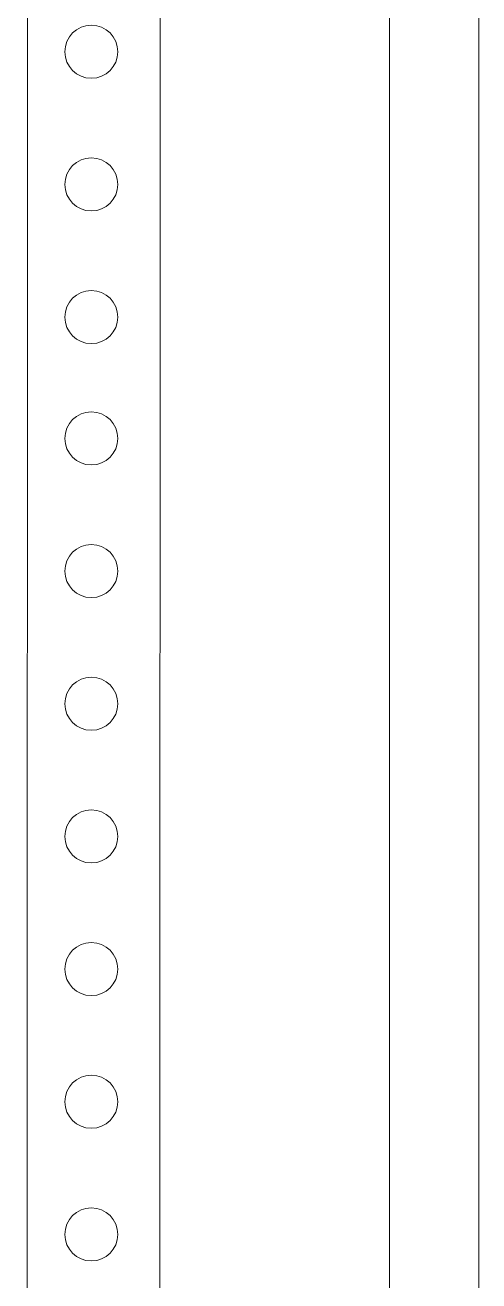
# Model space of a CAD drawing. Header units: millimetres. Extents: x 4962 to 7449, y 754 to 2938.
# Drawn here: x 5746.8 to 5815.3, y 2051.3 to 2240.7 of the extents above; entities that cross this region are included whole.
import ezdxf

# ---------------------------------------------------------------- set-up
doc = ezdxf.new("R2010")
doc.units = ezdxf.units.MM
for name, color, linetype in [('000-PI-ORMAR', 2, 'Continuous'), ('002-PI-Kabelska kanalica', 150, 'Continuous'), ('004-PI-DIN Šina', 3, 'Continuous')]:
    doc.layers.add(name, color=color, linetype=linetype)

msp = doc.modelspace()

# ---------------------------------------------------------------- linework, layer by layer
at = {"layer": '000-PI-ORMAR', "color": 18, "linetype": 'ByBlock', "lineweight": 0, "true_color": 0x000000}
msp.add_line((5815.27, 2758.89), (5815.27, 868.89), dxfattribs=at)
at = {"layer": '002-PI-Kabelska kanalica', "color": 0, "linetype": 'ByBlock', "lineweight": 0}
msp.add_line((5801.77, 2607.11), (5801.77, 1180.11), dxfattribs=at)
at = {"layer": '004-PI-DIN Šina', "color": 0, "linetype": 'ByBlock', "lineweight": 0}
for p, q in [((5747.29, 2607.11), (5746.77, 1179.7)), ((5766.77, 1179.7), (5767.29, 2607.11))]:
    msp.add_line(p, q, dxfattribs=at)
at = {"layer": '004-PI-DIN Šina', "color": 0, "linetype": 'ByBlock', "lineweight": 0, "ltscale": 0.01}
for centre in [(5756.77, 2236.64), (5756.77, 2216.64), (5756.77, 2196.64), (5756.77, 2178.35), (5756.77, 2158.35), (5756.77, 2158.35), (5756.77, 2138.35), (5756.77, 2118.35), (5756.77, 2098.35), (5756.77, 2078.35), (5756.77, 2058.35)]:
    msp.add_circle(centre, 4, dxfattribs=at)

doc.saveas('drawing.dxf')
